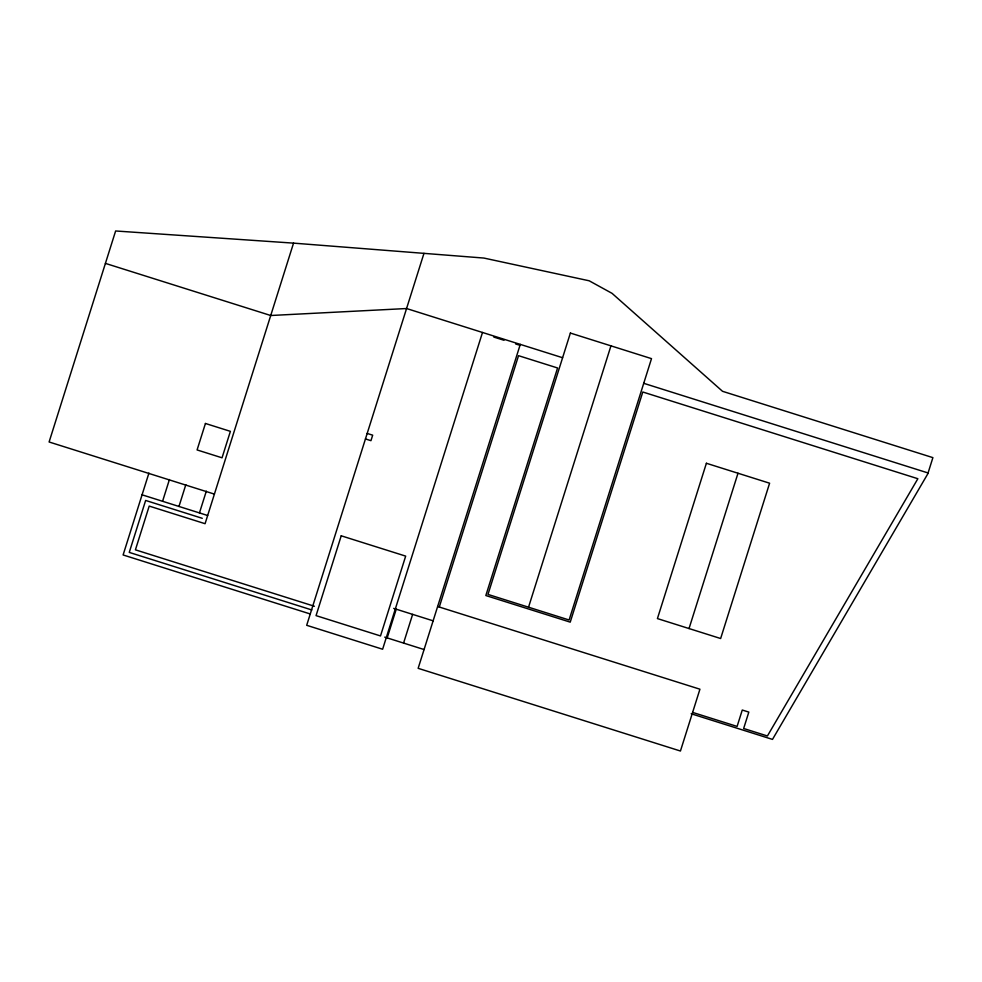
<?xml version="1.0" encoding="UTF-8"?>
<svg xmlns="http://www.w3.org/2000/svg" width="982" height="982" viewBox="0 0 982 982"><rect width="100%" height="100%" fill="white"/><g stroke="black" fill="none" stroke-linecap="round" stroke-linejoin="round"><path stroke-width="1.47" d="M148.933 473.066L123.106 554.965L310.189 613.946M162.57 501.286L169.432 479.535M178.97 506.454L185.819 484.703M199.456 512.911L206.318 491.16M691.181 713.754L772.49 739.397L927.769 473.889L932.9 457.637L722.519 391.302L612.068 293.36L589.188 280.791L483.88 258.057L293.544 243.131L205.078 523.701L149.203 506.086L135.418 549.834L314.412 606.262M423.966 253.356L306.691 625.301L382.624 649.237L482.493 332.481M387.178 637.907L396.237 609.196M403.577 643.075L412.636 614.364M520.288 344.387L418.148 668.325L680.44 751.021L699.933 689.204L437.641 606.508M439.285 607.023L518.533 355.68L557.58 367.98L485.832 595.534L570.223 622.146L642.793 392.002L917.863 478.725L767.408 735.984L743.656 728.497L748.824 712.097L742.269 710.035L737.101 726.422L692.617 712.404M528.537 607.207L610.951 345.848M689.033 628.554L737.998 473.238M293.544 243.131L115.631 230.979L49.1 441.986L214.407 494.106M562.612 357.73L406.573 308.532L270.713 315.504L105.405 263.385M643.726 383.311L928.064 472.968M493.836 337.072L504.012 340.275M515.636 343.945L519.994 345.32M367.182 433.443L372.681 435.173L370.95 440.673L365.451 438.942M142.071 494.818L207.656 515.501M202.267 518.312L145.643 500.452L129.256 552.4L311.822 609.957M393.696 608.398L433.123 620.833M384.723 637.134L424.077 649.544M205.434 423.475L197.087 449.94L222.042 457.808L230.389 431.344L205.434 423.475M341.22 535.804L316.057 615.628L380.5 635.943L405.676 556.119L341.22 535.804M570.382 333.058L487.98 594.417L569.106 619.998L651.508 358.639L570.382 333.058M706.389 463.271L657.424 618.586L720.641 638.521L769.606 483.205L706.389 463.271"/></g></svg>
